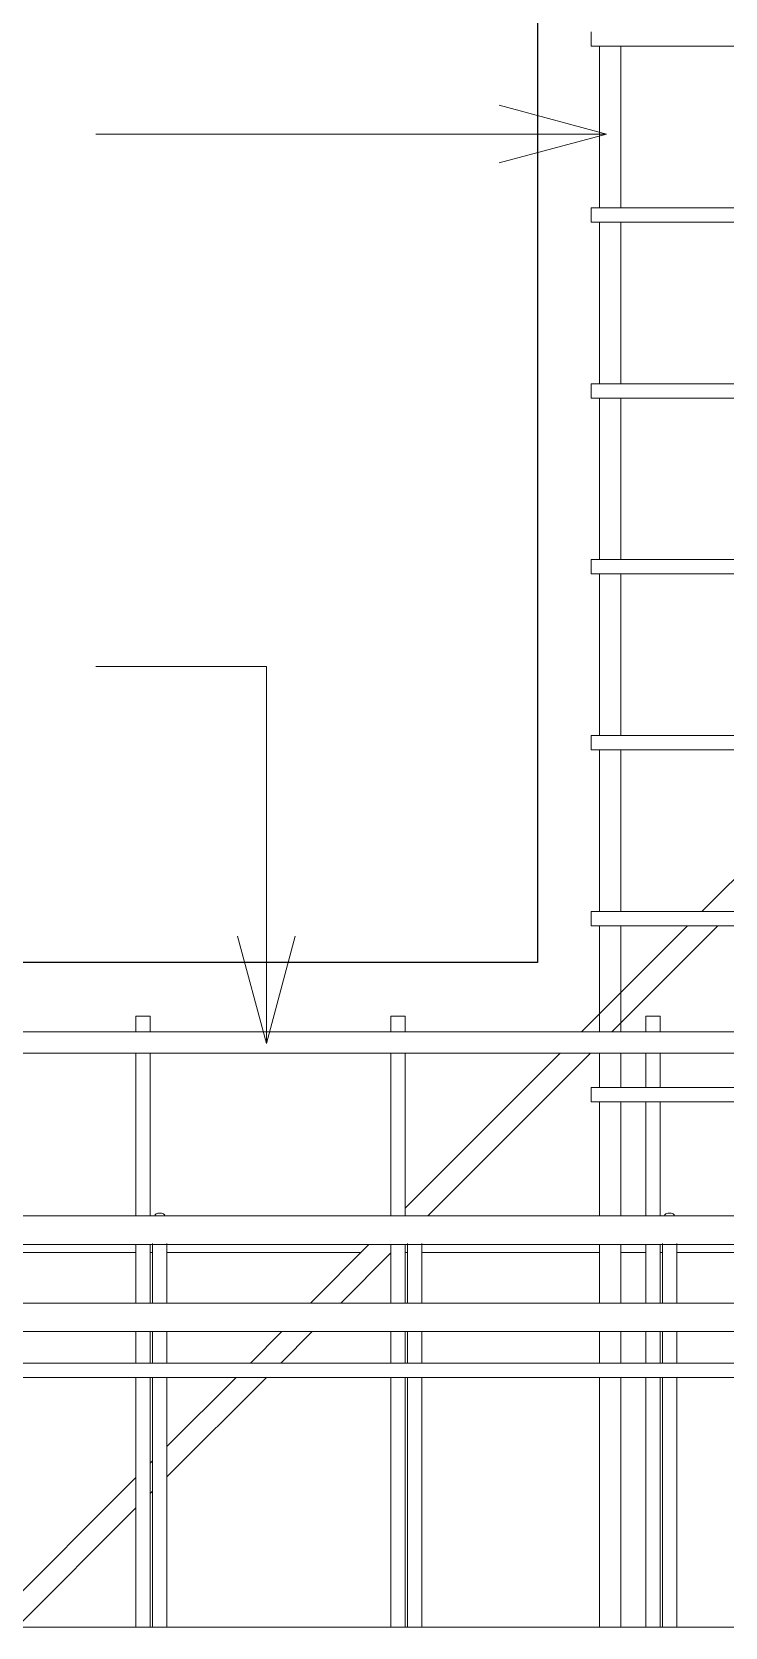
# Model space of a CAD drawing. Header units: millimetres. Extents: x -31655 to -5862, y 2843 to 78926.
# Drawn here: x -27533 to -27146, y 5278 to 6170 of the extents above; entities that cross this region are included whole.
import ezdxf

# ---------------------------------------------------------------- set-up
doc = ezdxf.new("R2010")
doc.units = ezdxf.units.MM
for name, color, linetype, lineweight in [('A-WALL', 113, 'Continuous', 25), ('S-RBAR', 171, 'Continuous', 18), ('S-RBAR-IDEN', 171, 'Continuous', 9)]:
    doc.layers.add(name, color=color, linetype=linetype, lineweight=lineweight)

msp = doc.modelspace()

# ---------------------------------------------------------------- linework, layer by layer
at = {"layer": 'A-WALL'}
for p, q in [((-27250.39395, 6199.75), (-27250.39395, 5649.75)), ((-27250.39395, 5649.75), (-29650.39395, 5649.75))]:
    msp.add_line(p, q, dxfattribs=at)
at = {"layer": 'S-RBAR'}
for p, q in [((-27220.39395, 6161.75), (-27220.39395, 6169.75)), ((-27220.39395, 6161.75), (-26504.39395, 6161.75)), ((-27215.71501, 6071.45204), (-27215.71501, 6161.75)), ((-27203.71501, 6071.45204), (-27203.71501, 6161.75)), ((-27220.39395, 6071.45204), (-26504.39395, 6071.45204)), ((-27220.39395, 6063.45204), (-27220.39395, 6071.45204)), ((-27220.39395, 6063.45204), (-26504.39395, 6063.45204)), ((-27215.71501, 5973.15408), (-27215.71501, 6063.45204)), ((-27203.71501, 5973.15408), (-27203.71501, 6063.45204)), ((-27220.39395, 5973.15408), (-26504.39395, 5973.15408)), ((-27220.39395, 5965.15408), (-27220.39395, 5973.15408)), ((-27220.39395, 5965.15408), (-26504.39395, 5965.15408)), ((-27215.71501, 5874.85612), (-27215.71501, 5965.15408)), ((-27203.71501, 5874.85612), (-27203.71501, 5965.15408)), ((-27220.39395, 5874.85612), (-26504.39395, 5874.85612)), ((-27220.39395, 5866.85612), (-27220.39395, 5874.85612)), ((-27220.39395, 5866.85612), (-26504.39395, 5866.85612)), ((-27215.71501, 5776.55816), (-27215.71501, 5866.85612)), ((-27203.71501, 5776.55816), (-27203.71501, 5866.85612)), ((-27220.39395, 5776.55816), (-26504.39395, 5776.55816)), ((-27220.39395, 5768.55816), (-27220.39395, 5776.55816)), ((-27220.39395, 5768.55816), (-26504.39395, 5768.55816)), ((-27215.71501, 5678.2602), (-27215.71501, 5768.55816)), ((-27203.71501, 5678.2602), (-27203.71501, 5768.55816)), ((-27068.17702, 5768.55816), (-27158.47498, 5678.2602)), ((-27220.39395, 5678.2602), (-26504.39395, 5678.2602)), ((-27220.39395, 5670.2602), (-27220.39395, 5678.2602)), ((-27166.47498, 5670.2602), (-27225.73518, 5611)), ((-27220.39395, 5670.2602), (-26504.39395, 5670.2602)), ((-27215.71501, 5611), (-27215.71501, 5670.2602)), ((-27149.50442, 5670.2602), (-27208.76462, 5611)), ((-27203.71501, 5611), (-27203.71501, 5670.2602)), ((-27466.79858, 5619.75), (-27474.79858, 5619.75)), ((-27474.79858, 5611), (-27474.79858, 5619.75)), ((-27466.79858, 5611), (-27466.79858, 5619.75)), ((-27324.32387, 5619.75), (-27332.32387, 5619.75)), ((-27332.32387, 5611), (-27332.32387, 5619.75)), ((-27324.32387, 5611), (-27324.32387, 5619.75)), ((-27181.84916, 5619.75), (-27189.84916, 5619.75)), ((-27189.84916, 5611), (-27189.84916, 5619.75)), ((-27181.84916, 5611), (-27181.84916, 5619.75)), ((-30420.39395, 5611), (-26480.39395, 5611)), ((-30420.39395, 5599), (-26480.39395, 5599)), ((-27474.79858, 5508.17917), (-27474.79858, 5599)), ((-27466.79858, 5508.17917), (-27466.79858, 5599)), ((-27332.32387, 5508.17917), (-27332.32387, 5599)), ((-27324.32387, 5508.17917), (-27324.32387, 5599)), ((-27237.73518, 5599), (-27324.32387, 5512.41131)), ((-27220.76462, 5599), (-27311.58545, 5508.17917)), ((-27215.71501, 5579.96224), (-27215.71501, 5599)), ((-27203.71501, 5579.96224), (-27203.71501, 5599)), ((-27189.84916, 5579.96224), (-27189.84916, 5599)), ((-27181.84916, 5579.96224), (-27181.84916, 5599)), ((-27220.39395, 5579.96224), (-26504.39395, 5579.96224)), ((-27220.39395, 5571.96224), (-27220.39395, 5579.96224)), ((-27220.39395, 5571.96224), (-26504.39395, 5571.96224)), ((-27215.71501, 5508.17917), (-27215.71501, 5571.96224)), ((-27203.71501, 5508.17917), (-27203.71501, 5571.96224)), ((-27189.84916, 5508.17917), (-27189.84916, 5571.96224)), ((-27181.84916, 5508.17917), (-27181.84916, 5571.96224)), ((-26536.39395, 5508.17917), (-30364.39395, 5508.17917)), ((-26536.39395, 5492.17917), (-30364.39395, 5492.17917)), ((-27474.79858, 5459.4502), (-27474.79858, 5492.17917)), ((-27466.79858, 5459.4502), (-27466.79858, 5492.17917)), ((-27465.48171, 5492.74024), (-27465.48171, 5485.75)), ((-27457.48171, 5492.74024), (-27457.48171, 5485.75)), ((-27344.55602, 5492.17917), (-27377.28498, 5459.4502)), ((-27332.32387, 5459.4502), (-27332.32387, 5492.17917)), ((-27324.32387, 5459.4502), (-27324.32387, 5492.17917)), ((-27323.01976, 5492.74024), (-27323.01976, 5485.75)), ((-27315.01976, 5492.74024), (-27315.01976, 5485.75)), ((-27215.71501, 5459.4502), (-27215.71501, 5492.17917)), ((-27203.71501, 5459.4502), (-27203.71501, 5492.17917)), ((-27189.84916, 5459.4502), (-27189.84916, 5492.17917)), ((-27181.84916, 5459.4502), (-27181.84916, 5492.17917)), ((-27180.55782, 5492.74024), (-27180.55782, 5485.75)), ((-27172.55782, 5492.74024), (-27172.55782, 5485.75)), ((-27474.79858, 5487.75), (-27599.94366, 5487.75)), ((-27465.48171, 5487.75), (-27466.79858, 5487.75)), ((-27465.48171, 5459.4502), (-27465.48171, 5485.75)), ((-27349.1278, 5487.75), (-27457.48171, 5487.75)), ((-27457.48171, 5459.4502), (-27457.48171, 5485.75)), ((-27332.32387, 5487.44075), (-27360.31442, 5459.4502)), ((-27323.01976, 5487.75), (-27324.32387, 5487.75)), ((-27323.01976, 5459.4502), (-27323.01976, 5485.75)), ((-27215.71501, 5487.75), (-27315.01976, 5487.75)), ((-27315.01976, 5459.4502), (-27315.01976, 5485.75)), ((-27189.84916, 5487.75), (-27203.71501, 5487.75)), ((-27180.55782, 5487.75), (-27181.84916, 5487.75)), ((-27180.55782, 5459.4502), (-27180.55782, 5485.75)), ((-27099.46501, 5487.75), (-27172.55782, 5487.75)), ((-27172.55782, 5459.4502), (-27172.55782, 5485.75)), ((-26480.39395, 5459.4502), (-30420.39395, 5459.4502)), ((-26480.39395, 5443.4502), (-30420.39395, 5443.4502)), ((-27474.79858, 5425.87795), (-27474.79858, 5443.4502)), ((-27466.79858, 5425.87795), (-27466.79858, 5443.4502)), ((-27465.48171, 5425.87795), (-27465.48171, 5443.4502)), ((-27457.48171, 5425.87795), (-27457.48171, 5443.4502)), ((-27393.28498, 5443.4502), (-27410.85723, 5425.87795)), ((-27376.31442, 5443.4502), (-27393.88667, 5425.87795)), ((-27332.32387, 5425.87795), (-27332.32387, 5443.4502)), ((-27324.32387, 5425.87795), (-27324.32387, 5443.4502)), ((-27323.01976, 5425.87795), (-27323.01976, 5443.4502)), ((-27315.01976, 5425.87795), (-27315.01976, 5443.4502)), ((-27215.71501, 5425.87795), (-27215.71501, 5443.4502)), ((-27203.71501, 5425.87795), (-27203.71501, 5443.4502)), ((-27189.84916, 5425.87795), (-27189.84916, 5443.4502)), ((-27181.84916, 5425.87795), (-27181.84916, 5443.4502)), ((-27180.55782, 5425.87795), (-27180.55782, 5443.4502)), ((-27172.55782, 5425.87795), (-27172.55782, 5443.4502)), ((-30396.39395, 5425.87795), (-26504.39395, 5425.87795)), ((-30396.39395, 5417.87795), (-26504.39395, 5417.87795)), ((-27474.79858, 5278.3652), (-27474.79858, 5417.87795)), ((-27466.79858, 5278.3652), (-27466.79858, 5417.87795)), ((-27465.48171, 5278.3652), (-27465.48171, 5417.87795)), ((-27457.48171, 5278.3652), (-27457.48171, 5417.87795)), ((-27418.85723, 5417.87795), (-27457.48171, 5379.25347)), ((-27401.88667, 5417.87795), (-27457.48171, 5362.28291)), ((-27332.32387, 5278.3652), (-27332.32387, 5417.87795)), ((-27324.32387, 5278.3652), (-27324.32387, 5417.87795)), ((-27323.01976, 5278.3652), (-27323.01976, 5417.87795)), ((-27315.01976, 5278.3652), (-27315.01976, 5417.87795)), ((-27215.71501, 5278.3652), (-27215.71501, 5417.87795)), ((-27203.71501, 5278.3652), (-27203.71501, 5417.87795)), ((-27189.84916, 5278.3652), (-27189.84916, 5417.87795)), ((-27181.84916, 5278.3652), (-27181.84916, 5417.87795)), ((-27180.55782, 5278.3652), (-27180.55782, 5417.87795)), ((-27172.55782, 5278.3652), (-27172.55782, 5417.87795)), ((-27465.48171, 5371.25347), (-27466.79858, 5369.9366)), ((-27474.79858, 5361.9366), (-27558.36998, 5278.3652)), ((-27465.48171, 5354.28291), (-27466.79858, 5352.96604)), ((-27474.79858, 5344.96604), (-27541.39942, 5278.3652)), ((-30396.39395, 5278.3652), (-26504.39395, 5278.3652))]:
    msp.add_line(p, q, dxfattribs=at)
for centre, start, end in [((-27461.48171, 5505.75), 45, 135), ((-27461.48171, 5505.75), 105, 135), ((-27461.48171, 5505.75), 45, 75), ((-27176.55782, 5505.75), 45, 135), ((-27176.55782, 5505.75), 105, 135), ((-27176.55782, 5505.75), 45, 75)]:
    msp.add_arc(centre, 4, start, end, dxfattribs=at)
at = {"layer": 'S-RBAR-IDEN'}
for p, q in [((-27211.75821, 6112.65317), (-27271.75821, 6128.73012)), ((-27211.75821, 6112.65317), (-27497.2308, 6112.65317)), ((-27211.75821, 6112.65317), (-27271.75821, 6096.57622)), ((-27401.89353, 5815.14472), (-27497.2308, 5815.14472)), ((-27401.89353, 5604.38883), (-27401.89353, 5815.14472)), ((-27401.89353, 5604.38883), (-27417.97049, 5664.38883)), ((-27401.89353, 5604.38883), (-27385.81658, 5664.38883))]:
    msp.add_line(p, q, dxfattribs=at)

doc.saveas('drawing.dxf')
